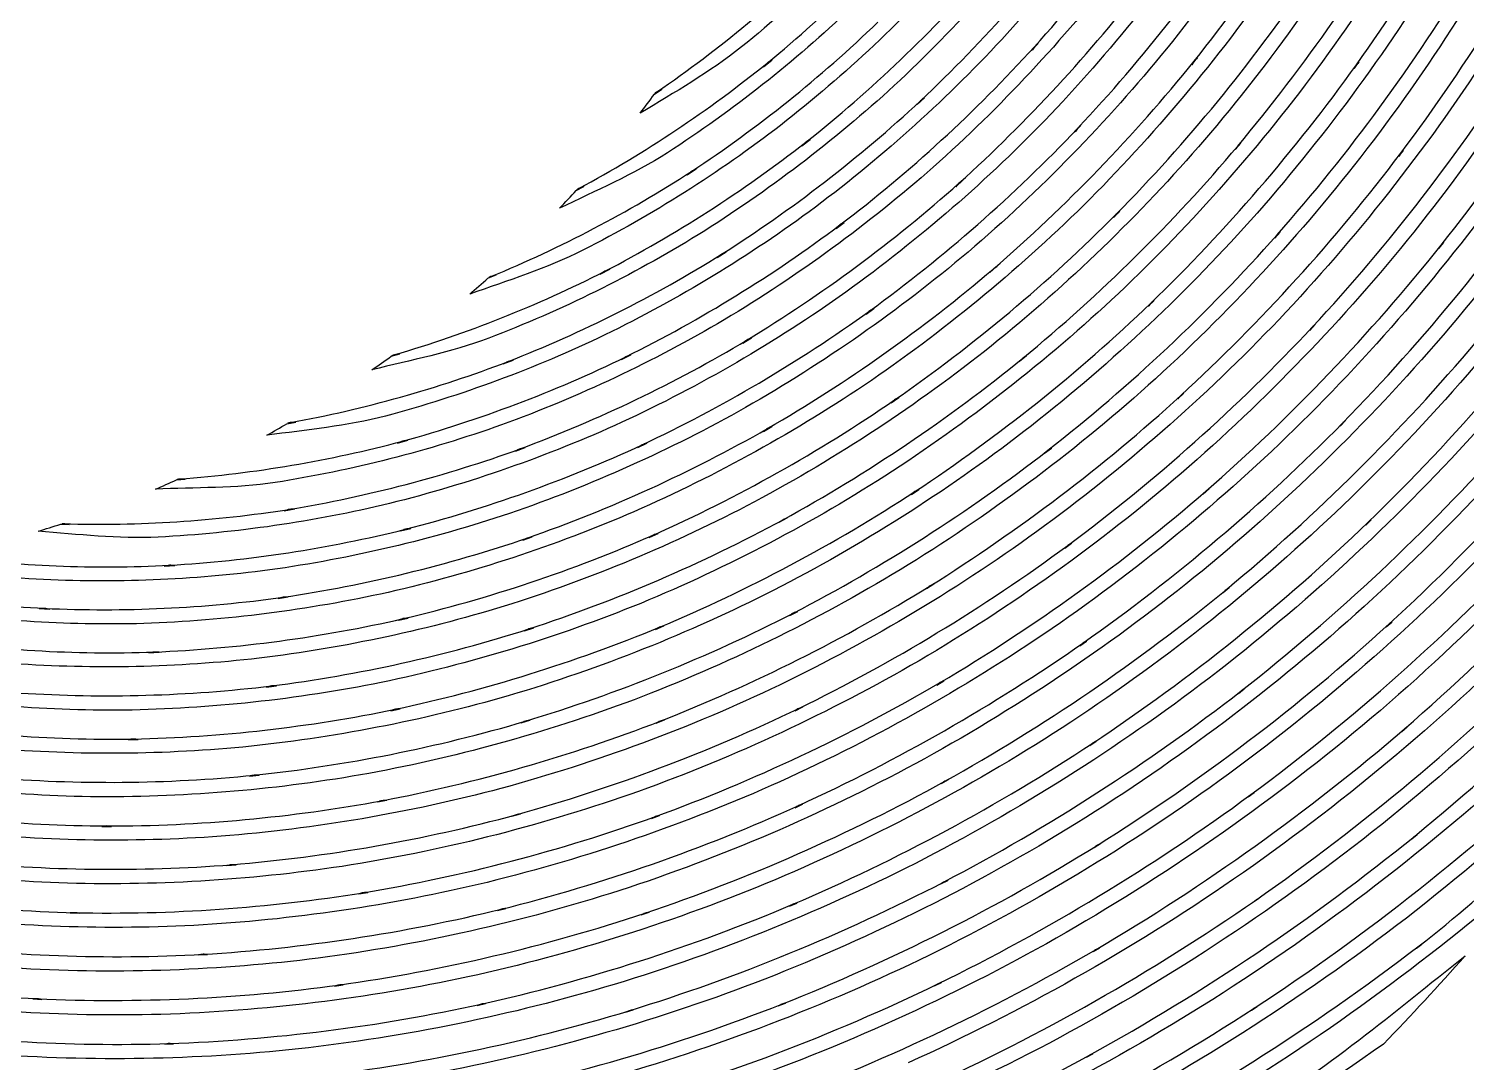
# Model space of a CAD drawing. Extents: x 289 to 439, y 190 to 340.
# Drawn here: x 373.85 to 417.01, y 214.78 to 245.8 of the extents above; entities that cross this region are included whole.
import ezdxf

# ---------------------------------------------------------------- set-up
doc = ezdxf.new("R2010")
doc.units = 0
doc.layers.add('seconds_wheel', color=7, linetype='CONTINUOUS')

msp = doc.modelspace()

# ---------------------------------------------------------------- linework, layer by layer
at = {"layer": 'seconds_wheel', "color": 7}
for p, q in [((403.959831, 245.137996), (404.153323, 245.351653)), ((404.045913, 245.253549), (404.045913, 245.253549)), ((395.905177, 244.649799), (396.155285, 244.853763)), ((396.02112, 244.764578), (396.02112, 244.764578)), ((408.767339, 244.712618), (408.935242, 244.922012)), ((408.841401, 244.825068), (408.841401, 244.825068)), ((413.646584, 244.600555), (413.791996, 244.804519)), ((413.710567, 244.709904), (413.710567, 244.709904)), ((392.633604, 243.829678), (392.857734, 243.981292)), ((400.522295, 243.51869), (400.740992, 243.723431)), ((400.623113, 243.632693), (400.623113, 243.632693)), ((405.251087, 242.689647), (405.441868, 242.891285)), ((405.336782, 242.798997), (405.336782, 242.798997)), ((397.06382, 242.278228), (397.307723, 242.47056)), ((397.178986, 242.387968), (397.178986, 242.387968)), ((410.075657, 242.167328), (410.242783, 242.365476)), ((410.149332, 242.273188), (410.149332, 242.273188)), ((414.981271, 241.957161), (415.126682, 242.150656)), ((415.046027, 242.061858), (415.046027, 242.061858)), ((393.618915, 241.410024), (393.889188, 241.587233)), ((393.747654, 241.513171), (393.747654, 241.513171)), ((390.289179, 240.941992), (390.518735, 241.064525)), ((401.680549, 241.054055), (401.895369, 241.246387)), ((401.778266, 241.159916), (401.778266, 241.159916)), ((398.092948, 239.803127), (398.331811, 239.983826)), ((406.417097, 240.128074), (406.605938, 240.318853)), ((406.502792, 240.232382), (406.502792, 240.232382)), ((398.205012, 239.905884), (398.205012, 239.905884)), ((411.258341, 239.507262), (411.424305, 239.694553)), ((411.332404, 239.608082), (411.332404, 239.608082)), ((416.188384, 239.196663), (416.334182, 239.380076)), ((416.25314, 239.295541), (416.25314, 239.295541)), ((394.523184, 238.930656), (394.786477, 239.09623)), ((394.647269, 239.026044), (394.647269, 239.026044)), ((387.637642, 238.306354), (387.886977, 238.407561)), ((391.006932, 238.427724), (391.293878, 238.575075)), ((391.143814, 238.515358), (391.143814, 238.515358)), ((402.708513, 238.483563), (402.920231, 238.665036)), ((402.805841, 238.583994), (402.805841, 238.583994)), ((398.987521, 237.230695), (399.220567, 237.399759)), ((407.452428, 237.459862), (407.638943, 237.639787)), ((407.538512, 237.559519), (407.538512, 237.559519)), ((399.098034, 237.327636), (399.098034, 237.327636)), ((412.308795, 236.738622), (412.473985, 236.915828)), ((412.383247, 236.834786), (412.383247, 236.834786)), ((395.288244, 236.361714), (395.544556, 236.516432)), ((395.410777, 236.452063), (395.410777, 236.452063)), ((384.727854, 235.964255), (384.992311, 236.040257)), ((388.096757, 235.734309), (388.397663, 235.851026)), ((388.242556, 235.807598), (388.242556, 235.807598)), ((391.646357, 235.866925), (391.925934, 236.004193)), ((391.779359, 235.948743), (391.779359, 235.948743)), ((403.60076, 235.814577), (403.80899, 235.984804)), ((403.696537, 235.909192), (403.696537, 235.909192)), ((408.350491, 234.690835), (408.535069, 234.859899)), ((399.740949, 234.567136), (399.969729, 234.724957)), ((399.847972, 234.656711), (399.847972, 234.656711)), ((408.435412, 234.784286), (408.435412, 234.784286)), ((381.601306, 233.941674), (381.866539, 233.988981)), ((413.22082, 233.866835), (413.38523, 234.033961)), ((413.294882, 233.95757), (413.294882, 233.95757)), ((395.90828, 233.709401), (396.158775, 233.853649)), ((396.028486, 233.794323), (396.028486, 233.794323)), ((384.922125, 233.360025), (385.233113, 233.444557)), ((385.074906, 233.417802), (385.074906, 233.417802)), ((388.465909, 233.120774), (388.757508, 233.227797)), ((388.606667, 233.188246), (388.606667, 233.188246)), ((392.139204, 233.232063), (392.410254, 233.358862)), ((392.269106, 233.308452), (392.269106, 233.308452)), ((404.351472, 233.052914), (404.555825, 233.212288)), ((404.447252, 233.142876), (404.447252, 233.142876)), ((378.284366, 232.256835), (378.542617, 232.275447)), ((400.348963, 231.819435), (400.573479, 231.966786)), ((400.454436, 231.90358), (400.454436, 231.90358)), ((409.105858, 231.827578), (409.288883, 231.986562)), ((409.189616, 231.915213), (409.189616, 231.915213)), ((381.515998, 231.330075), (381.833965, 231.381648)), ((381.673818, 231.371566), (381.673818, 231.371566)), ((374.809218, 230.927189), (375.058937, 230.918656)), ((396.379415, 230.981862), (396.624094, 231.115254)), ((396.495355, 231.059804), (396.495355, 231.059804)), ((413.989757, 230.898881), (414.153007, 231.056314)), ((414.064596, 230.985352), (414.064596, 230.985352)), ((385.01519, 230.722061), (385.316871, 230.798063)), ((385.162151, 230.774408), (385.162151, 230.774408)), ((388.679955, 230.448687), (388.963022, 230.546402)), ((388.816837, 230.511117), (388.816837, 230.511117)), ((392.4785, 230.529729), (392.742568, 230.646446)), ((392.604523, 230.600302), (392.604523, 230.600302)), ((404.955222, 230.205169), (405.15686, 230.35446)), ((405.049836, 230.289704), (405.049836, 230.289704)), ((377.915991, 229.668115), (378.238609, 229.685954)), ((378.076525, 229.692544), (378.076525, 229.692544)), ((400.807301, 228.994182), (401.027165, 229.131061)), ((400.910835, 229.072897), (400.910835, 229.072897)), ((409.713098, 228.876299), (409.893797, 229.025201)), ((409.796467, 228.958894), (409.796467, 228.958894)), ((374.162814, 228.390818), (374.484658, 228.374919)), ((374.324898, 228.398574), (374.324898, 228.398574)), ((381.333362, 228.697153), (381.64047, 228.741357)), ((381.485753, 228.733991), (381.485753, 228.733991)), ((384.94927, 228.042216), (385.240869, 228.110076)), ((385.093129, 228.0903), (385.093129, 228.0903)), ((396.697382, 228.185691), (396.935858, 228.308613)), ((396.810609, 228.258203), (396.810609, 228.258203)), ((414.608243, 227.840968), (414.770716, 227.989093)), ((414.682692, 227.922397), (414.682692, 227.922397)), ((388.735406, 227.725802), (389.009943, 227.814213)), ((388.868021, 227.782802), (388.868021, 227.782802)), ((392.662299, 227.767679), (392.919387, 227.874703)), ((392.785609, 227.833212), (392.785609, 227.833212)), ((377.459589, 227.068541), (377.769803, 227.080174)), ((377.61392, 227.089091), (377.61392, 227.089091)), ((405.407357, 227.278709), (405.605505, 227.417527)), ((405.500419, 227.357424), (405.500419, 227.357424)), ((401.109757, 226.099127), (401.325743, 226.225926)), ((401.210577, 226.171639), (401.210577, 226.171639)), ((380.987086, 226.039024), (381.284115, 226.075861)), ((381.134437, 226.071595), (381.134437, 226.071595)), ((410.167171, 225.844365), (410.346317, 225.98396)), ((410.250152, 225.92192), (410.250152, 225.92192)), ((384.719711, 225.328639), (385.002394, 225.387966)), ((384.858143, 225.37168), (384.858143, 225.37168)), ((396.85714, 225.32825), (397.090962, 225.441479)), ((396.967266, 225.394946), (396.967266, 225.394946)), ((388.629545, 224.959875), (388.896329, 225.039367)), ((388.759058, 225.011835), (388.759058, 225.011835)), ((392.686341, 224.953669), (392.936449, 225.051)), ((392.80655, 225.013775), (392.80655, 225.013775)), ((376.837226, 224.460822), (377.136582, 224.466249)), ((376.98613, 224.477884), (376.98613, 224.477884)), ((415.072395, 224.700461), (415.234095, 224.839669)), ((415.14646, 224.77685), (415.14646, 224.77685)), ((405.702833, 224.280123), (405.897878, 224.409248)), ((405.794734, 224.353798), (405.794734, 224.353798)), ((380.47485, 223.363835), (380.762573, 223.393693)), ((380.619098, 223.392522), (380.619098, 223.392529)), ((401.253231, 223.140868), (401.464952, 223.258361)), ((401.354049, 223.209504), (401.354049, 223.209504)), ((410.462646, 222.738756), (410.640242, 222.869047)), ((410.543691, 222.810881), (410.543691, 222.810881)), ((384.324968, 222.588692), (384.598729, 222.639878)), ((384.459134, 222.627082), (384.459134, 222.627082)), ((396.855977, 222.416912), (397.083983, 222.520832)), ((396.965716, 222.479731), (396.965716, 222.479731)), ((376.048514, 221.853879), (376.33701, 221.853497)), ((376.194315, 221.867456), (376.194315, 221.867449)), ((388.358498, 222.158661), (388.617913, 222.229623)), ((388.485297, 222.206357), (388.485297, 222.206357)), ((392.546746, 222.095068), (392.790262, 222.183089)), ((392.663852, 222.150131), (392.663852, 222.150131)), ((415.37679, 221.483562), (415.537327, 221.61424)), ((415.451242, 221.556463), (415.451242, 221.556463)), ((405.836999, 221.217168), (406.02972, 221.337374)), ((405.928126, 221.28619), (405.928126, 221.28619)), ((379.796261, 220.6805), (380.073901, 220.702992)), ((379.934693, 220.704926), (379.934693, 220.704931)), ((401.233456, 220.127936), (401.441684, 220.23651)), ((401.333499, 220.192306), (401.333499, 220.192306)), ((383.763096, 219.830908), (384.027553, 219.874338)), ((383.894548, 219.865032), (383.894548, 219.865032)), ((410.596038, 219.566453), (410.771308, 219.68821)), ((375.093061, 219.256242), (375.371088, 219.249649)), ((375.233433, 219.265935), (375.233433, 219.265935)), ((387.921098, 219.330304), (388.172759, 219.392734)), ((388.044797, 219.373345), (388.044797, 219.373345)), ((392.241188, 219.200016), (392.4785, 219.279507)), ((396.689626, 219.460593), (396.91259, 219.554821)), ((396.79471, 219.517207), (396.79471, 219.517207)), ((410.678633, 219.635476), (410.678633, 219.635476)), ((392.35713, 219.251199), (392.35713, 219.251199)), ((378.949382, 217.996781), (379.217329, 218.012291)), ((379.08355, 218.016944), (379.08355, 218.016944)), ((405.806754, 218.097599), (405.996759, 218.208888)), ((405.896715, 218.161969), (405.896715, 218.161969)), ((415.516388, 218.198806), (415.676145, 218.32134)), ((415.590837, 218.267441), (415.590837, 218.267441)), ((383.031772, 217.064206), (383.289247, 217.099881)), ((401.04694, 217.067696), (401.251681, 217.167351)), ((401.145045, 217.127024), (401.145045, 217.127024)), ((373.969706, 216.675666), (374.238039, 216.662869)), ((374.104261, 216.68187), (374.104261, 216.68187)), ((383.158572, 217.094064), (383.158572, 217.094064)), ((387.314248, 216.482946), (387.559313, 216.537233)), ((387.434841, 216.521335), (387.434841, 216.521335)), ((391.765787, 216.277043), (391.997672, 216.348004)), ((391.878627, 216.323187), (391.878627, 216.323187)), ((396.354986, 216.465885), (396.573297, 216.551969)), ((396.460844, 216.519009), (396.460844, 216.519009)), ((410.562303, 216.335596), (410.73602, 216.449211)), ((410.644896, 216.40074), (410.644896, 216.40074)), ((377.93305, 215.321203), (378.192465, 215.330122)), ((378.064116, 215.337877), (378.064116, 215.337877)), ((405.607442, 214.928785), (405.794734, 215.031543)), ((405.69624, 214.988501), (405.69624, 214.988501))]:
    msp.add_line(p, q, dxfattribs=at)
for points in [[(417.772789, 253.390795), (416.39062, 250.469998), (414.748533, 247.679846), (412.867565, 245.052301)], [(413.710567, 244.709904), (415.611588, 247.38657), (417.268775, 250.227885), (418.662322, 253.200403)], [(412.947057, 252.612552), (411.527983, 249.996763), (409.87589, 247.51512), (408.01081, 245.196159)], [(408.139547, 252.158092), (406.703042, 249.845823), (405.059504, 247.669107), (403.229282, 245.654111)], [(408.841401, 244.825068), (410.728585, 247.193139), (412.398599, 249.726029), (413.83116, 252.393852)], [(404.045913, 245.253541), (405.899136, 247.316214), (407.561488, 249.542154), (409.012794, 251.904873)], [(419.535569, 250.966101), (418.019866, 247.967531), (416.23839, 245.110933), (414.21311, 242.430233)], [(415.046027, 242.061858), (417.092411, 244.790931), (418.890499, 247.697117), (420.418899, 250.746628)], [(400.274513, 250.14753), (398.75375, 248.363127), (397.071533, 246.723755), (395.249856, 245.248122)], [(409.821672, 249.917974), (408.264587, 247.532722), (406.494743, 245.29393), (404.53411, 243.227478)], [(414.666019, 250.281696), (413.119562, 247.590287), (411.334328, 245.043896), (409.331538, 242.672198)], [(410.149332, 242.273188), (412.175653, 244.692623), (413.98044, 247.288947), (415.54159, 250.031588)], [(396.02112, 244.764578), (397.870557, 246.285266), (399.576599, 247.971764), (401.117126, 249.804358)], [(405.017651, 249.872993), (403.469213, 247.79091), (401.734601, 245.854833), (399.834787, 244.087539)], [(400.623113, 243.632693), (402.54968, 245.446698), (404.307832, 247.431207), (405.874613, 249.563556)], [(405.336782, 242.798992), (407.323127, 244.913187), (409.114367, 247.201844), (410.688326, 249.63839)], [(392.71077, 243.901414), (394.585328, 245.182719), (396.337438, 246.633458), (397.944434, 248.237399)], [(421.194429, 248.408792), (419.538041, 245.337434), (417.61015, 242.420903), (415.43418, 239.693001)], [(401.807735, 247.962862), (400.17097, 246.112394), (398.368218, 244.41659), (396.422069, 242.895164)], [(416.279896, 247.816675), (414.600115, 245.056776), (412.675727, 242.453704), (410.530892, 240.037723)], [(416.25314, 239.295541), (418.451865, 242.070637), (420.398306, 245.036414), (422.069226, 248.157907)], [(397.178986, 242.387968), (399.153467, 243.953033), (400.981077, 245.694266), (402.638328, 247.591771)], [(406.570651, 247.598364), (404.900617, 245.448907), (403.038508, 243.45624), (401.007776, 241.643459)], [(411.3991, 247.546791), (409.714373, 245.094133), (407.811596, 242.798618), (405.714466, 240.687617)], [(411.332404, 239.608082), (413.503586, 242.07194), (415.449127, 244.724956), (417.146163, 247.536708)], [(401.778266, 241.159916), (403.837021, 243.017621), (405.723538, 245.057722), (407.413653, 247.255968)], [(406.502792, 240.232369), (408.626741, 242.390055), (410.552328, 244.733992), (412.255285, 247.236953)], [(398.538488, 246.420722), (396.839126, 244.80513), (394.99469, 243.349921), (393.02835, 242.072714)], [(393.747654, 241.513171), (395.745794, 242.832172), (397.618367, 244.331004), (399.341937, 245.992631)], [(403.229282, 245.654111), (401.471705, 243.744929), (399.543234, 242.000729), (397.469033, 240.441388)], [(422.738507, 245.717704), (420.935302, 242.581582), (418.855858, 239.613107), (416.524964, 236.846419)], [(395.249856, 245.248122), (394.29937, 244.491927), (393.242153, 243.891978), (392.207453, 243.257723)], [(398.205012, 239.905877), (400.310297, 241.507749), (402.265287, 243.297256), (404.045913, 245.253541)], [(408.01081, 245.196159), (406.21244, 242.985836), (404.217454, 240.943616), (402.050863, 239.09313)], [(404.045913, 245.253549), (404.013746, 245.217745), (403.992113, 245.173701), (403.959831, 245.137996)], [(404.153323, 245.351653), (404.120734, 245.315607), (404.078622, 245.289486), (404.045913, 245.253549)], [(417.780158, 245.221754), (415.959739, 242.398812), (413.890001, 239.744808), (411.596084, 237.290798)], [(390.363241, 241.000155), (392.361328, 242.078174), (394.255326, 243.337843), (396.02112, 244.764578)], [(396.02112, 244.764578), (395.979021, 244.729963), (395.947424, 244.684241), (395.905177, 244.649799)], [(396.155285, 244.853763), (396.113571, 244.819753), (396.06298, 244.798402), (396.02112, 244.764578)], [(402.805841, 238.583994), (405.001569, 240.478532), (407.021659, 242.567012), (408.841401, 244.825068)], [(412.867565, 245.052301), (411.048558, 242.537294), (409.007092, 240.191731), (406.767636, 238.042673)], [(408.841401, 244.825068), (408.813373, 244.789898), (408.795466, 244.747717), (408.767339, 244.712618)], [(408.935242, 244.922012), (408.907058, 244.886839), (408.869681, 244.86016), (408.841401, 244.825068)], [(412.383247, 236.834786), (414.704298, 239.335243), (416.796826, 242.038203), (418.635954, 244.911929)], [(413.791996, 244.804519), (413.767773, 244.770578), (413.734868, 244.743782), (413.710567, 244.709904)], [(407.538512, 237.559519), (409.805849, 239.753537), (411.871724, 242.146293), (413.710567, 244.709904)], [(413.710567, 244.709904), (413.686062, 244.675401), (413.671168, 244.635), (413.646584, 244.600555)], [(392.71077, 243.901414), (392.687985, 243.885838), (392.667599, 243.867238), (392.647177, 243.848677)], [(392.647177, 243.848677), (392.654281, 243.858406), (392.661021, 243.868412), (392.668116, 243.878148)], [(392.668116, 243.878148), (392.682212, 243.88611), (392.697284, 243.892382), (392.71077, 243.901414)], [(392.857734, 243.981292), (392.811445, 243.949973), (392.757206, 243.932506), (392.71077, 243.901414)], [(399.834787, 244.087539), (398.013701, 242.418605), (396.043566, 240.920684), (393.949292, 239.611182)], [(392.207453, 243.257723), (392.351599, 243.446783), (392.493182, 243.637674), (392.633604, 243.829678)], [(394.647269, 239.026044), (396.77554, 240.376393), (398.775617, 241.917907), (400.623113, 243.632693)], [(400.623113, 243.632693), (400.586102, 243.597843), (400.559431, 243.553412), (400.522295, 243.51869)], [(400.740992, 243.723431), (400.704694, 243.689487), (400.659538, 243.666499), (400.623113, 243.632693)], [(404.53411, 243.227478), (402.648632, 241.264651), (400.588685, 239.477989), (398.379894, 237.887569)], [(396.422069, 242.895164), (394.563666, 241.466263), (392.577717, 240.212649), (390.489266, 239.14819)], [(399.098034, 237.327631), (401.338728, 238.959557), (403.426916, 240.790146), (405.336782, 242.798992)], [(409.331538, 242.672198), (407.399348, 240.408863), (405.266747, 238.324885), (402.960172, 236.444307)], [(405.336782, 242.798997), (405.305007, 242.765176), (405.282964, 242.723382), (405.251087, 242.689647)], [(405.441868, 242.891285), (405.409781, 242.857329), (405.368972, 242.832857), (405.336782, 242.798997)], [(391.143814, 238.515358), (393.269997, 239.618635), (395.29011, 240.914547), (397.178986, 242.387968)], [(397.178986, 242.387968), (397.13734, 242.354956), (397.105596, 242.311083), (397.06382, 242.278228)], [(397.307723, 242.47056), (397.267553, 242.438971), (397.219276, 242.419397), (397.178986, 242.387968)], [(403.696537, 235.909192), (406.034296, 237.832801), (408.193803, 239.962325), (410.149332, 242.273188)], [(414.21311, 242.430233), (412.253401, 239.860214), (410.066997, 237.471615), (407.680434, 235.292646)], [(410.149332, 242.273188), (410.121673, 242.240161), (410.103399, 242.200289), (410.075657, 242.167328)], [(410.242783, 242.365476), (410.214531, 242.331912), (410.177673, 242.306676), (410.149332, 242.273188)], [(419.162152, 242.504298), (417.193867, 239.623416), (414.972395, 236.924714), (412.523618, 234.439564)], [(413.294882, 233.95757), (415.771857, 236.487775), (418.017601, 239.233453), (420.005541, 242.163452)], [(415.126682, 242.150656), (415.102574, 242.118647), (415.070206, 242.093811), (415.046027, 242.061858)], [(393.02835, 242.072714), (392.000589, 241.41808), (390.877547, 240.940444), (389.783533, 240.406101)], [(408.435412, 234.784286), (410.851846, 237.007783), (413.064465, 239.443012), (415.046027, 242.061858)], [(415.046027, 242.061858), (415.021359, 242.02896), (415.006012, 241.990007), (414.981271, 241.957161)], [(387.727216, 238.360254), (389.82693, 239.223536), (391.842288, 240.278645), (393.747654, 241.513171)], [(393.747654, 241.513171), (393.70166, 241.482808), (393.665041, 241.440193), (393.618915, 241.410024)], [(393.889188, 241.587233), (393.844526, 241.558019), (393.792441, 241.542186), (393.747654, 241.513171)], [(401.007776, 241.643459), (399.059433, 239.927594), (396.958617, 238.39378), (394.731414, 237.059689)], [(389.783533, 240.406101), (389.952029, 240.584822), (390.124369, 240.759817), (390.289179, 240.941992)], [(390.363241, 241.000155), (390.343354, 240.989426), (390.325286, 240.975831), (390.307017, 240.962544)], [(390.307017, 240.962544), (390.313529, 240.969753), (390.31951, 240.977432), (390.326017, 240.984646)], [(390.326017, 240.984646), (390.338268, 240.990167), (390.351326, 240.993871), (390.363241, 241.000155)], [(390.518735, 241.064525), (390.469134, 241.038052), (390.412967, 241.026384), (390.363241, 241.000155)], [(395.410777, 236.452063), (397.671572, 237.825305), (399.802854, 239.400605), (401.778266, 241.159916)], [(401.778266, 241.159916), (401.742538, 241.127677), (401.716378, 241.086184), (401.680549, 241.054055)], [(401.895369, 241.246387), (401.859163, 241.213922), (401.814579, 241.192258), (401.778266, 241.159916)], [(397.469033, 240.441388), (395.484055, 238.971796), (393.36829, 237.688349), (391.148854, 236.604843)], [(405.714466, 240.687617), (403.69554, 238.678193), (401.498735, 236.85613), (399.151158, 235.242622)], [(398.331811, 239.983826), (398.292137, 239.953851), (398.244789, 239.935714), (398.205012, 239.905884)], [(399.847972, 234.656698), (402.229615, 236.311322), (404.457001, 238.176859), (406.502792, 240.232369)], [(410.530892, 240.037723), (408.458642, 237.726457), (406.182561, 235.607151), (403.730272, 233.703585)], [(406.502792, 240.232382), (406.471159, 240.200245), (406.448818, 240.160126), (406.417097, 240.128074)], [(406.605938, 240.318853), (406.574309, 240.286895), (406.534508, 240.264248), (406.502792, 240.232382)], [(393.949292, 239.611182), (391.952498, 238.384978), (389.847001, 237.346121), (387.659357, 236.505962)], [(391.779359, 235.948735), (394.037512, 237.069405), (396.188152, 238.393465), (398.205012, 239.905877)], [(398.205012, 239.905884), (398.16459, 239.875128), (398.133479, 239.833744), (398.092948, 239.803127)], [(404.447252, 233.142876), (406.931265, 235.087671), (409.235544, 237.251077), (411.332404, 239.608082)], [(415.43418, 239.693001), (413.328388, 237.07554), (410.992505, 234.652442), (408.454414, 232.451493)], [(411.332404, 239.608082), (411.304778, 239.57673), (411.286041, 239.53855), (411.258341, 239.507262)], [(411.424305, 239.694553), (411.396363, 239.662992), (411.360419, 239.639567), (411.332404, 239.608082)], [(420.41696, 239.667409), (418.295592, 236.73641), (415.917222, 234.001229), (413.309228, 231.493325)], [(390.489266, 239.14819), (389.39848, 238.604442), (388.235996, 238.235675), (387.087792, 237.830179)], [(409.189616, 231.915213), (411.759456, 234.159742), (414.12351, 236.629541), (416.25314, 239.295541)], [(414.064596, 230.985352), (416.701506, 233.537105), (419.105892, 236.318406), (421.248716, 239.297481)], [(416.25314, 239.295541), (416.228623, 239.264599), (416.212963, 239.227552), (416.188384, 239.196663)], [(416.334182, 239.380076), (416.309833, 239.349462), (416.277551, 239.326102), (416.25314, 239.295541)], [(388.242556, 235.807598), (390.471672, 236.682449), (392.61556, 237.758779), (394.647269, 239.026044)], [(394.647269, 239.026044), (394.603121, 238.998034), (394.567441, 238.958501), (394.523184, 238.930656)], [(394.786477, 239.09623), (394.742393, 239.06849), (394.691458, 239.053609), (394.647269, 239.026044)], [(402.050863, 239.09313), (399.970895, 237.338459), (397.735766, 235.776956), (395.373165, 234.426378)], [(384.827511, 236.009623), (387.005803, 236.648566), (389.12, 237.486933), (391.143814, 238.515358)], [(387.087792, 237.830179), (387.271563, 237.988387), (387.457165, 238.144489), (387.637642, 238.306354)], [(387.727216, 238.360254), (387.703157, 238.35036), (387.68066, 238.337312), (387.658194, 238.32419)], [(387.658194, 238.32419), (387.667195, 238.332274), (387.676735, 238.339753), (387.685726, 238.347845)], [(387.685726, 238.347845), (387.699402, 238.35245), (387.713784, 238.354878), (387.727216, 238.360254)], [(387.886977, 238.407561), (387.835388, 238.386627), (387.778899, 238.380936), (387.727216, 238.360254)], [(391.143814, 238.515358), (391.095621, 238.490352), (391.055232, 238.452532), (391.006932, 238.427724)], [(391.293878, 238.575075), (391.245879, 238.550417), (391.191915, 238.539802), (391.143814, 238.515358)], [(396.028486, 233.794323), (398.42753, 235.183123), (400.696215, 236.785733), (402.805841, 238.583994)], [(402.805841, 238.583994), (402.770472, 238.553477), (402.743974, 238.513979), (402.708513, 238.483563)], [(402.920231, 238.665036), (402.884686, 238.634549), (402.841477, 238.614371), (402.805841, 238.583994)], [(398.379894, 237.887569), (396.263246, 236.385036), (394.013811, 235.079314), (391.659929, 233.985101)], [(406.767636, 238.042673), (404.609091, 235.99279), (402.270077, 234.142672), (399.77895, 232.513147)], [(399.220567, 237.399759), (399.182085, 237.371917), (399.136606, 237.355349), (399.098034, 237.327636)], [(400.454436, 231.90358), (402.980752, 233.572484), (405.351856, 235.465179), (407.538512, 237.559519)], [(407.538512, 237.559519), (407.506903, 237.52893), (407.484116, 237.490374), (407.452428, 237.459862)], [(407.638943, 237.639787), (407.608006, 237.610003), (407.569526, 237.589222), (407.538512, 237.559519)], [(394.731414, 237.059689), (392.604156, 235.806373), (390.366594, 234.751193), (388.046734, 233.905999)], [(392.269106, 233.308447), (394.662789, 234.438459), (396.948443, 235.783136), (399.098034, 237.327631)], [(399.098034, 237.327636), (399.058338, 237.298725), (399.027312, 237.259479), (398.987521, 237.230695)], [(411.596084, 237.290798), (409.378079, 234.939167), (406.953517, 232.791695), (404.351472, 230.873676)], [(391.148854, 236.604843), (389.033773, 235.593391), (386.830131, 234.779641), (384.565381, 234.172393)], [(405.049836, 230.289704), (407.684995, 232.248074), (410.139166, 234.438146), (412.383247, 236.834786)], [(416.524964, 236.846419), (414.266582, 234.187203), (411.775075, 231.735843), (409.079877, 229.51999)], [(412.383247, 236.834786), (412.355611, 236.805015), (412.336495, 236.768335), (412.308795, 236.738622)], [(412.473985, 236.915828), (412.446272, 236.886102), (412.411023, 236.864451), (412.383247, 236.834786)], [(421.538375, 236.715743), (419.258533, 233.743042), (416.717914, 230.979946), (413.94749, 228.457901)], [(387.659357, 236.505962), (386.521653, 236.080569), (385.325785, 235.855358), (384.150472, 235.55361)], [(388.606667, 233.188246), (390.969611, 234.066675), (393.24706, 235.158549), (395.410777, 236.452063)], [(395.410777, 236.452063), (395.367313, 236.425661), (395.331804, 236.387963), (395.288244, 236.361714)], [(395.544556, 236.516432), (395.50208, 236.49083), (395.453344, 236.477509), (395.410777, 236.452063)], [(402.960172, 236.444307), (400.74184, 234.656899), (398.36665, 233.074177), (395.863299, 231.714738)], [(409.796467, 228.958894), (412.523942, 231.216247), (415.044301, 233.712466), (417.327636, 236.418328)], [(414.682684, 227.922397), (417.484504, 230.487231), (420.052449, 233.296069), (422.355775, 236.316734)], [(381.6998, 233.975795), (383.932808, 234.383655), (386.122562, 234.996429), (388.242556, 235.807598)], [(384.150472, 235.55361), (384.344548, 235.688351), (384.536612, 235.82578), (384.727854, 235.964255)], [(384.827511, 236.009623), (384.79972, 236.001472), (384.773262, 235.989717), (384.746856, 235.977825)], [(384.746856, 235.977825), (384.757509, 235.98555), (384.768396, 235.992968), (384.779041, 236.000703)], [(384.779041, 236.000703), (384.795189, 236.003712), (384.811668, 236.005137), (384.827511, 236.009623)], [(384.992311, 236.040257), (384.938493, 236.02474), (384.881396, 236.024877), (384.827511, 236.009623)], [(385.074906, 233.417794), (387.382453, 234.0546), (389.626713, 234.901201), (391.779359, 235.948735)], [(388.242556, 235.807598), (388.191809, 235.78768), (388.147592, 235.754016), (388.096757, 235.734309)], [(388.397663, 235.851026), (388.347484, 235.831573), (388.292815, 235.826826), (388.242556, 235.807598)], [(391.779359, 235.948743), (391.732632, 235.925554), (391.693175, 235.889941), (391.646357, 235.866925)], [(391.925934, 236.004193), (391.878947, 235.981096), (391.826435, 235.971652), (391.779359, 235.948743)], [(396.495355, 231.059804), (399.037066, 232.456167), (401.447075, 234.079034), (403.696537, 235.909192)], [(403.696537, 235.909192), (403.66181, 235.880617), (403.635566, 235.843061), (403.60076, 235.814577)], [(403.80899, 235.984804), (403.773957, 235.95614), (403.731649, 235.937757), (403.696537, 235.909192)], [(399.151158, 235.242622), (396.898399, 233.714647), (394.511772, 232.394658), (392.020161, 231.29828)], [(407.680434, 235.292646), (405.377922, 233.21101), (402.892799, 231.341178), (400.255125, 229.704566)], [(408.535069, 234.859899), (408.504251, 234.831677), (408.466293, 234.812434), (408.435412, 234.784286)], [(395.373165, 234.426378), (393.110881, 233.153322), (390.737005, 232.089663), (388.281333, 231.247483)], [(392.604523, 230.600289), (395.136841, 231.731021), (397.561025, 233.088093), (399.847972, 234.656698)], [(399.847972, 234.656711), (399.809686, 234.630113), (399.779314, 234.593627), (399.740949, 234.567136)], [(399.969729, 234.724957), (399.931356, 234.698466), (399.886421, 234.683084), (399.847972, 234.656711)], [(400.910835, 229.072897), (403.585062, 230.747699), (406.103408, 232.658685), (408.435412, 234.784286)], [(412.523618, 234.439564), (410.155133, 232.055849), (407.577812, 229.889618), (404.822606, 227.965441)], [(408.435412, 234.784286), (408.404378, 234.755729), (408.381593, 234.719321), (408.350491, 234.690835)], [(384.565381, 234.172393), (383.397279, 233.870391), (382.195635, 233.752234), (381.000272, 233.596175)], [(381.000272, 233.596175), (381.202974, 233.707637), (381.401032, 233.826403), (381.601306, 233.941674)], [(381.6998, 233.975795), (381.673732, 233.971035), (381.648567, 233.962773), (381.623411, 233.95447)], [(381.623411, 233.95447), (381.633743, 233.960426), (381.644105, 233.966339), (381.654429, 233.972305)], [(381.654429, 233.972305), (381.669491, 233.974062), (381.68482, 233.973196), (381.6998, 233.975795)], [(381.866539, 233.988981), (381.811517, 233.979193), (381.75486, 233.985313), (381.6998, 233.975795)], [(391.659929, 233.985101), (389.412836, 232.960782), (387.076867, 232.144861), (384.680936, 231.546838)], [(405.500419, 227.357424), (408.290441, 229.320534), (410.898743, 231.529162), (413.294882, 233.95757)], [(413.294882, 233.95757), (413.267513, 233.929613), (413.248244, 233.894738), (413.22082, 233.866835)], [(413.38523, 234.033961), (413.357531, 234.005771), (413.32264, 233.985702), (413.294882, 233.95757)], [(388.046734, 233.905999), (385.837617, 233.121384), (383.561588, 232.542384), (381.246114, 232.175404)], [(388.816837, 230.511117), (391.315502, 231.384428), (393.729136, 232.483161), (396.028486, 233.794323)], [(396.028486, 233.794323), (395.985942, 233.769693), (395.950909, 233.733896), (395.90828, 233.709401)], [(396.158775, 233.853649), (396.117307, 233.829824), (396.070031, 233.81801), (396.028486, 233.794323)], [(403.730272, 233.703585), (401.369482, 231.890621), (398.849576, 230.294464), (396.201819, 228.934465)], [(417.4746, 233.891263), (415.058841, 231.199142), (412.407663, 228.728251), (409.552951, 226.507056)], [(422.520973, 233.658604), (420.076401, 230.650425), (417.368824, 227.866153), (414.430257, 225.337946)], [(378.376654, 232.279703), (380.639704, 232.452063), (382.8818, 232.8327), (385.074906, 233.417794)], [(381.673818, 231.371566), (384.03579, 231.763776), (386.356013, 232.371426), (388.606667, 233.188246)], [(385.074906, 233.417802), (385.022309, 233.403288), (384.974786, 233.374321), (384.922125, 233.360025)], [(385.233113, 233.444557), (385.181374, 233.430514), (385.126698, 233.431619), (385.074906, 233.417802)], [(385.162151, 230.774403), (387.603424, 231.401027), (389.982317, 232.248791), (392.269106, 233.308447)], [(388.606667, 233.188246), (388.557792, 233.170076), (388.514858, 233.13876), (388.465909, 233.120774)], [(388.757508, 233.227797), (388.708605, 233.209829), (388.655639, 233.206018), (388.606667, 233.188246)], [(392.269106, 233.308452), (392.223583, 233.286961), (392.184806, 233.253397), (392.139204, 233.232063)], [(392.410254, 233.358862), (392.364902, 233.337646), (392.314532, 233.3295), (392.269106, 233.308452)], [(396.810609, 228.258203), (399.497749, 229.65398), (402.053625, 231.288233), (404.447252, 233.142876)], [(404.447252, 233.142876), (404.412692, 233.11582), (404.386102, 233.079889), (404.351472, 233.052914)], [(404.555825, 233.212288), (404.521864, 233.185833), (404.481277, 233.169241), (404.447252, 233.142876)], [(410.250152, 225.92192), (413.139299, 228.183731), (415.821063, 230.698676), (418.263313, 233.437191)], [(415.146455, 224.77685), (418.11769, 227.346822), (420.854581, 230.175769), (423.324416, 233.2309)], [(377.653084, 231.975705), (377.86583, 232.065127), (378.073745, 232.163425), (378.284366, 232.256835)], [(378.310347, 232.268468), (378.319442, 232.27251), (378.328399, 232.276825), (378.337489, 232.280874)], [(378.376654, 232.279711), (378.354254, 232.278006), (378.332319, 232.273118), (378.310347, 232.268468)], [(378.337489, 232.280874), (378.350545, 232.280289), (378.363593, 232.278838), (378.376654, 232.279703)], [(378.542617, 232.275447), (378.487286, 232.271492), (378.431997, 232.283399), (378.376654, 232.279711)], [(399.77895, 232.513147), (397.385328, 230.966893), (394.857192, 229.640578), (392.224512, 228.550189)], [(408.454414, 232.451493), (406.003054, 230.344713), (403.367401, 228.462671), (400.579295, 226.82735)], [(381.246114, 232.175404), (380.057129, 231.997772), (378.8528, 232.031161), (377.653084, 231.975705)], [(392.785609, 227.833212), (395.459601, 228.956456), (398.025865, 230.318246), (400.454436, 231.90358)], [(400.454436, 231.90358), (400.416832, 231.878739), (400.386635, 231.844177), (400.348963, 231.819435)], [(400.573479, 231.966786), (400.535845, 231.942067), (400.492137, 231.928192), (400.454436, 231.90358)], [(401.210577, 226.171639), (404.036513, 227.84371), (406.706949, 229.765926), (409.189616, 231.915213)], [(409.189616, 231.915213), (409.159121, 231.88858), (409.136411, 231.85415), (409.105858, 231.827578)], [(409.288883, 231.986562), (409.258071, 231.959766), (409.220487, 231.94194), (409.189616, 231.915213)], [(374.892974, 230.940761), (377.16199, 230.875463), (379.431468, 231.019169), (381.673818, 231.371566)], [(384.680936, 231.546838), (382.402367, 230.997514), (380.078462, 230.660181), (377.738005, 230.537096)], [(381.673818, 231.371566), (381.62004, 231.362636), (381.569821, 231.338783), (381.515998, 231.330075)], [(381.833965, 231.381648), (381.78104, 231.373096), (381.726776, 231.379892), (381.673818, 231.371566)], [(395.863299, 231.714738), (393.462904, 230.430401), (390.951121, 229.367424), (388.358109, 228.537393)], [(413.309228, 231.493325), (410.785061, 229.084787), (408.0507, 226.906867), (405.138634, 224.98508)], [(374.128303, 230.714305), (374.35639, 230.782869), (374.58308, 230.854201), (374.809218, 230.927189)], [(374.839463, 230.937271), (374.847018, 230.939715), (374.8544, 230.942573), (374.861952, 230.945025)], [(374.892974, 230.940761), (374.875066, 230.94127), (374.857281, 230.938954), (374.839463, 230.937271)], [(374.861952, 230.945025), (374.872366, 230.944236), (374.882519, 230.941161), (374.892974, 230.940761)], [(375.058937, 230.918656), (375.003021, 230.920515), (374.948874, 230.938625), (374.892974, 230.940761)], [(388.281333, 231.247483), (385.939837, 230.463945), (383.531439, 229.896981), (381.086356, 229.552562)], [(392.020161, 231.29828), (389.638129, 230.269065), (387.167304, 229.459554), (384.638282, 228.879015)], [(388.868021, 227.782802), (391.504407, 228.642367), (394.057201, 229.739092), (396.495355, 231.059804)], [(396.495355, 231.059804), (396.454455, 231.037333), (396.420384, 231.004214), (396.379415, 230.981862)], [(396.624094, 231.115254), (396.58299, 231.092826), (396.536525, 231.082105), (396.495355, 231.059804)], [(405.794734, 224.353798), (408.743203, 226.313853), (411.511089, 228.532839), (414.064596, 230.985352)], [(414.064596, 230.985352), (414.037148, 230.958791), (414.017255, 230.925394), (413.989757, 230.898881)], [(414.153007, 231.056314), (414.125745, 231.030033), (414.091903, 231.011581), (414.064596, 230.985352)], [(377.738005, 230.537096), (376.531699, 230.484454), (375.330908, 230.618726), (374.128303, 230.714305)], [(378.076525, 229.692539), (380.466684, 229.835547), (382.83828, 230.197189), (385.162151, 230.774403)], [(381.485753, 228.733991), (383.978667, 229.101987), (386.432285, 229.696362), (388.816837, 230.511117)], [(385.162151, 230.774408), (385.111675, 230.761452), (385.065719, 230.734827), (385.01519, 230.722061)], [(385.093129, 228.090287), (387.668078, 228.697601), (390.18188, 229.537327), (392.604523, 230.600289)], [(385.316871, 230.798063), (385.266171, 230.785254), (385.212897, 230.787013), (385.162151, 230.774408)], [(388.816837, 230.511117), (388.769395, 230.494536), (388.727456, 230.465106), (388.679955, 230.448687)], [(388.963022, 230.546402), (388.915539, 230.529987), (388.864373, 230.52736), (388.816837, 230.511117)], [(392.604523, 230.600302), (392.560466, 230.580631), (392.522623, 230.549263), (392.4785, 230.529729)], [(392.742568, 230.646446), (392.698104, 230.626759), (392.649048, 230.619838), (392.604523, 230.600302)], [(404.351472, 230.873676), (401.844896, 229.044755), (399.179372, 227.4454), (396.386008, 226.0937)], [(418.283088, 230.841491), (415.704433, 228.122833), (412.888453, 225.639296), (409.868979, 223.420448)], [(423.356606, 230.497158), (420.74294, 227.462819), (417.864382, 224.66711), (414.755591, 222.142375)], [(396.967266, 225.394946), (399.80275, 226.781302), (402.507909, 228.419106), (405.049836, 230.289704)], [(405.049836, 230.289704), (405.015824, 230.264425), (404.989298, 230.230372), (404.955222, 230.205169)], [(405.15686, 230.35446), (405.123267, 230.329614), (405.083487, 230.314466), (405.049836, 230.289704)], [(410.543691, 222.810881), (413.598972, 225.069077), (416.447109, 227.594597), (419.053965, 230.358337)], [(374.076729, 229.273759), (372.865764, 229.347706), (371.682107, 229.622134), (370.487965, 229.830202)], [(371.290251, 229.972505), (373.539082, 229.670472), (375.810382, 229.576377), (378.076525, 229.692539)], [(378.076525, 229.692544), (378.022375, 229.689306), (377.970155, 229.671131), (377.915991, 229.668115)], [(378.238609, 229.685954), (378.184498, 229.68294), (378.130649, 229.695318), (378.076525, 229.692544)], [(400.255125, 229.704566), (397.718294, 228.148904), (395.046523, 226.825916), (392.271822, 225.750527)], [(415.451255, 221.556463), (418.593672, 224.121455), (421.502296, 226.960069), (424.142228, 230.039595)], [(367.604546, 229.386211), (369.809644, 228.850827), (372.058974, 228.519934), (374.324898, 228.398574)], [(381.086356, 229.552562), (378.763279, 229.244532), (376.417041, 229.151684), (374.076729, 229.273759)], [(409.079877, 229.51999), (406.475461, 227.396792), (403.686134, 225.511858), (400.745648, 223.88654)], [(384.638282, 228.879015), (382.226552, 228.344023), (379.771672, 228.031757), (377.302934, 227.944889)], [(396.201819, 228.934465), (393.660151, 227.647262), (391.007614, 226.593143), (388.275903, 225.783875)], [(392.80655, 225.013775), (395.624447, 226.120857), (398.336629, 227.478934), (400.910835, 229.072897)], [(400.910835, 229.072897), (400.874018, 229.049838), (400.84418, 229.017144), (400.807301, 228.994182)], [(401.027165, 229.131061), (400.990284, 229.108093), (400.947772, 229.095768), (400.910835, 229.072897)], [(401.354049, 223.209504), (404.334104, 224.870448), (407.159548, 226.794455), (409.796467, 228.958894)], [(409.796467, 228.958894), (409.76627, 228.933903), (409.743346, 228.901232), (409.713098, 228.876299)], [(409.893797, 229.025201), (409.863442, 229.000181), (409.826872, 228.98385), (409.796467, 228.958894)], [(377.302934, 227.944889), (374.960207, 227.88141), (372.617074, 228.034107), (370.302226, 228.400125)], [(374.324898, 228.398574), (374.270743, 228.401018), (374.216966, 228.388158), (374.162814, 228.390818)], [(374.324898, 228.398574), (376.717394, 228.291047), (379.114065, 228.402899), (381.485753, 228.733991)], [(374.484658, 228.374919), (374.430766, 228.377569), (374.378775, 228.395688), (374.324898, 228.398574)], [(388.358109, 228.537393), (385.88132, 227.762932), (383.339466, 227.216144), (380.763346, 226.903352)], [(381.485753, 228.733991), (381.43394, 228.726342), (381.385207, 228.704604), (381.333362, 228.697153)], [(381.64047, 228.741357), (381.589251, 228.734001), (381.536998, 228.741103), (381.485753, 228.733991)], [(392.224512, 228.550189), (389.70457, 227.52448), (387.096884, 226.730243), (384.433155, 226.175905)], [(413.94749, 228.457901), (411.263435, 226.032484), (408.368479, 223.852009), (405.296844, 221.941124)], [(377.61392, 227.089078), (380.132388, 227.194251), (382.635599, 227.529133), (385.093129, 228.090287)], [(385.093129, 228.0903), (385.043813, 228.07867), (384.998632, 228.053679), (384.94927, 228.042216)], [(385.240869, 228.110076), (385.192361, 228.098817), (385.141673, 228.101385), (385.093129, 228.0903)], [(388.759058, 225.011835), (391.535253, 225.849395), (394.229838, 226.935837), (396.810609, 228.258203)], [(404.822606, 227.965441), (402.164905, 226.127091), (399.347746, 224.531641), (396.405007, 223.197095)], [(396.810609, 228.258203), (396.770752, 228.237501), (396.737295, 228.206289), (396.697382, 228.185691)], [(396.935858, 228.308613), (396.895777, 228.287934), (396.850746, 228.278768), (396.810609, 228.258203)], [(405.928118, 221.28619), (409.037892, 223.233782), (411.967443, 225.454403), (414.682684, 227.922397)], [(414.682692, 227.922397), (414.655509, 227.897515), (414.635469, 227.865804), (414.608243, 227.840968)], [(414.770716, 227.989093), (414.743462, 227.964234), (414.709989, 227.94721), (414.682692, 227.922397)], [(370.459657, 227.503986), (372.827033, 227.147216), (375.221156, 227.007774), (377.61392, 227.089078)], [(381.134437, 226.071595), (383.758997, 226.406518), (386.347318, 226.978873), (388.868021, 227.782802)], [(384.858143, 225.37168), (387.569801, 225.951167), (390.222676, 226.774557), (392.785609, 227.833212)], [(388.868021, 227.782802), (388.82218, 227.767858), (388.781297, 227.740604), (388.735406, 227.725802)], [(389.009943, 227.814213), (388.96373, 227.799302), (388.914279, 227.797555), (388.868021, 227.782802)], [(392.785609, 227.833212), (392.742601, 227.815147), (392.705363, 227.785622), (392.662299, 227.767679)], [(392.919387, 227.874703), (392.876193, 227.856707), (392.828856, 227.851076), (392.785609, 227.833212)], [(418.939188, 227.695557), (416.193643, 224.959804), (413.210078, 222.474353), (410.023696, 220.267531)], [(377.61392, 227.089091), (377.561957, 227.086927), (377.511565, 227.070514), (377.459589, 227.068541)], [(377.769803, 227.080174), (377.717672, 227.078188), (377.666053, 227.090862), (377.61392, 227.089091)], [(396.965716, 222.479731), (399.950618, 223.84744), (402.807134, 225.479422), (405.500419, 227.357424)], [(405.500419, 227.357424), (405.467124, 227.333996), (405.440705, 227.302066), (405.407357, 227.278709)], [(405.605505, 227.417527), (405.572386, 227.394326), (405.533589, 227.380552), (405.500419, 227.357424)], [(410.678633, 219.635476), (413.901114, 221.880077), (416.917432, 224.40682), (419.692227, 227.186034)], [(380.763346, 226.903352), (378.310059, 226.623752), (375.836478, 226.569971), (373.373325, 226.741267)], [(400.579295, 226.82735), (397.894665, 225.269664), (395.075859, 223.957602), (392.155879, 222.905496)], [(423.691246, 226.921577), (420.990455, 224.00441), (418.073328, 221.294032), (414.916128, 218.877395)], [(384.433155, 226.175905), (381.888081, 225.664178), (379.302177, 225.385711), (376.706551, 225.343762)], [(392.663852, 222.150131), (395.627558, 223.231881), (398.48789, 224.577714), (401.210577, 226.171639)], [(409.552951, 226.507056), (406.791665, 224.375987), (403.845105, 222.49606), (400.749138, 220.889507)], [(401.210577, 226.171639), (401.17488, 226.150519), (401.145505, 226.12017), (401.109757, 226.099127)], [(401.325743, 226.225926), (401.289094, 226.204353), (401.247277, 226.193125), (401.210577, 226.171639)], [(376.706551, 225.343762), (374.236945, 225.322024), (371.771379, 225.526961), (369.339018, 225.954879)], [(373.594351, 225.857938), (376.109174, 225.699557), (378.632573, 225.770583), (381.134437, 226.071595)], [(388.275903, 225.783875), (385.662325, 225.027057), (382.985947, 224.509593), (380.278642, 224.236692)], [(381.134437, 226.071595), (381.084435, 226.065216), (381.037117, 226.045232), (380.987086, 226.039024)], [(381.284115, 226.075861), (381.234468, 226.069707), (381.184102, 226.077567), (381.134437, 226.071595)], [(392.271822, 225.750527), (389.610284, 224.736026), (386.862504, 223.965019), (384.062064, 223.445653)], [(396.386008, 226.0937), (393.699041, 224.810645), (390.901507, 223.773975), (388.027735, 222.993907)], [(401.333499, 220.192306), (404.470219, 221.833103), (407.454612, 223.750117), (410.250152, 225.92192)], [(410.250152, 225.92192), (410.220281, 225.898535), (410.197085, 225.867697), (410.167171, 225.844365)], [(410.346317, 225.98396), (410.316176, 225.960453), (410.280336, 225.945369), (410.250152, 225.92192)], [(376.98613, 224.477884), (379.631947, 224.536567), (382.266526, 224.835553), (384.858143, 225.37168)], [(384.858143, 225.37168), (384.810787, 225.36156), (384.767105, 225.33861), (384.719711, 225.328639)], [(385.002394, 225.387966), (384.954936, 225.377986), (384.905631, 225.381503), (384.858143, 225.37168)], [(388.485297, 222.206357), (391.402643, 223.012522), (394.241331, 224.079429), (396.967266, 225.394946)], [(396.967266, 225.394946), (396.928631, 225.376056), (396.895823, 225.347048), (396.85714, 225.32825)], [(397.090962, 225.441479), (397.051253, 225.422187), (397.007024, 225.414133), (396.967266, 225.394946)], [(414.430257, 225.337946), (411.582006, 222.904154), (408.52254, 220.729011), (405.287925, 218.83823)], [(369.465817, 225.053326), (371.949955, 224.633126), (374.466774, 224.44014), (376.98613, 224.477884)], [(380.619098, 223.392529), (383.37577, 223.685539), (386.100155, 224.227043), (388.759058, 225.011835)], [(384.459134, 222.627082), (387.30795, 223.169759), (390.101493, 223.968119), (392.80655, 225.013775)], [(388.759058, 225.011835), (388.714434, 224.998372), (388.674213, 224.973208), (388.629545, 224.959875)], [(388.896329, 225.039367), (388.851514, 225.025991), (388.803911, 225.025074), (388.759058, 225.011835)], [(392.80655, 225.013775), (392.764766, 224.997359), (392.72817, 224.969975), (392.686341, 224.953669)], [(392.936449, 225.051), (392.894391, 225.034604), (392.848652, 225.030048), (392.80655, 225.013775)], [(405.138634, 224.98508), (402.326703, 223.146148), (399.355779, 221.563326), (396.261146, 220.254349)], [(376.98613, 224.477884), (376.936076, 224.476764), (376.887288, 224.461758), (376.837226, 224.460822)], [(377.136582, 224.466249), (377.086174, 224.465307), (377.036535, 224.478637), (376.98613, 224.477884)], [(405.89671, 218.161969), (409.170184, 220.088075), (412.265543, 222.301565), (415.146455, 224.77685)], [(419.439015, 224.464698), (416.522551, 221.72049), (413.367845, 219.240906), (410.012453, 217.055288)], [(415.14646, 224.77685), (415.119583, 224.753602), (415.099311, 224.723665), (415.072395, 224.700461)], [(415.234095, 224.839669), (415.206815, 224.816151), (415.173775, 224.800319), (415.14646, 224.77685)], [(380.278642, 224.236692), (377.694381, 223.993805), (375.093695, 223.987549), (372.50822, 224.216917)], [(396.79471, 219.517207), (399.933194, 220.857714), (402.945131, 222.47616), (405.794734, 224.353798)], [(405.794734, 224.353798), (405.761972, 224.332019), (405.735639, 224.301838), (405.702833, 224.280123)], [(405.897878, 224.409248), (405.865261, 224.38766), (405.827395, 224.375318), (405.794734, 224.353798)], [(400.745648, 223.88654), (397.909169, 222.335183), (394.93924, 221.042025), (391.871647, 220.022076)], [(410.644896, 216.40074), (414.038383, 218.623275), (417.227809, 221.142716), (420.175381, 223.929584)], [(415.590837, 218.267441), (417.759731, 219.935447), (419.687052, 221.87971), (421.617091, 223.817131)], [(375.942267, 222.742635), (373.347443, 222.771213), (370.760835, 223.036938), (368.214112, 223.535227)], [(372.695123, 223.32661), (375.332835, 223.108429), (377.985201, 223.130004), (380.619098, 223.392529)], [(384.062064, 223.445653), (381.38226, 222.965785), (378.664844, 222.730908), (375.942267, 222.742635)], [(380.619098, 223.392529), (380.570249, 223.387337), (380.52372, 223.36887), (380.47485, 223.363835)], [(380.762573, 223.393693), (380.714894, 223.388783), (380.666787, 223.397289), (380.619098, 223.392522)], [(396.405007, 223.197095), (393.572234, 221.928572), (390.630905, 220.917802), (387.616703, 220.176407)], [(392.35713, 219.251199), (395.468261, 220.29939), (398.479543, 221.623704), (401.354049, 223.209504)], [(409.868979, 223.420448), (406.94614, 221.289005), (403.838986, 219.423096), (400.584338, 217.844001)], [(401.354049, 223.209504), (401.318466, 223.189672), (401.28886, 223.160626), (401.253231, 223.140868)], [(401.464952, 223.258361), (401.429552, 223.238731), (401.389492, 223.229056), (401.354049, 223.209504)], [(388.027735, 222.993907), (385.275139, 222.263605), (382.462661, 221.784016), (379.623705, 221.56034)], [(392.155879, 222.905496), (389.351084, 221.911477), (386.462815, 221.172566), (383.525396, 220.697175)], [(401.145045, 217.127024), (404.440738, 218.738594), (407.585904, 220.640768), (410.543691, 222.810881)], [(410.543691, 222.810881), (410.514551, 222.789344), (410.491825, 222.760247), (410.462646, 222.738756)], [(410.640242, 222.869047), (410.609929, 222.846719), (410.574043, 222.833152), (410.543691, 222.810881)], [(368.307177, 222.630182), (370.907949, 222.137411), (373.547405, 221.881578), (376.194315, 221.867449)], [(376.194315, 221.867449), (378.966584, 221.870661), (381.732786, 222.124419), (384.459134, 222.627082)], [(384.459134, 222.627082), (384.413343, 222.618359), (384.370786, 222.597283), (384.324968, 222.588692)], [(384.598729, 222.639878), (384.552704, 222.631246), (384.505183, 222.635571), (384.459134, 222.627082)], [(388.044797, 219.373345), (391.105566, 220.139768), (394.091228, 221.178881), (396.965716, 222.479731)], [(396.965716, 222.479731), (396.92732, 222.462137), (396.894415, 222.434417), (396.855977, 222.416912)], [(397.083983, 222.520832), (397.045923, 222.503501), (397.003816, 222.496971), (396.965716, 222.479731)], [(376.194315, 221.867449), (376.145404, 221.867449), (376.097427, 221.853777), (376.048514, 221.853879)], [(376.33701, 221.853497), (376.289112, 221.853497), (376.242207, 221.867202), (376.194315, 221.867456)], [(379.934693, 220.704931), (382.824415, 220.947016), (385.685995, 221.44916), (388.485297, 222.206357)], [(383.894548, 219.865032), (386.880592, 220.362174), (389.815229, 221.12669), (392.663852, 222.150131)], [(388.485297, 222.206357), (388.441681, 222.194305), (388.402148, 222.170596), (388.358498, 222.158661)], [(388.617913, 222.229623), (388.574528, 222.217756), (388.528712, 222.218094), (388.485297, 222.206357)], [(392.663852, 222.150131), (392.62325, 222.135311), (392.587387, 222.109788), (392.546746, 222.095068)], [(392.790262, 222.183089), (392.749234, 222.168229), (392.704915, 222.164884), (392.663852, 222.150131)], [(405.296844, 221.941124), (402.32707, 220.109968), (399.199959, 218.548026), (395.952097, 217.273599)], [(414.755591, 222.142375), (411.739032, 219.70837), (408.511768, 217.547883), (405.112268, 215.68609)], [(379.623705, 221.56034), (376.90923, 221.363172), (374.18303, 221.413602), (371.477542, 221.709628)], [(405.696253, 214.988501), (409.136205, 216.884342), (412.400693, 219.082436), (415.451255, 221.556463)], [(415.451242, 221.556463), (415.424281, 221.534455), (415.403787, 221.505529), (415.37679, 221.483562)], [(415.537327, 221.61424), (415.510465, 221.592385), (415.478135, 221.578273), (415.451242, 221.556463)], [(375.01163, 220.149265), (372.291483, 220.237073), (369.585367, 220.572268), (366.925957, 221.149698)], [(396.460836, 216.519009), (399.752279, 217.823001), (402.920659, 219.418395), (405.928118, 221.28619)], [(405.928126, 221.28619), (405.895765, 221.265923), (405.8694, 221.237376), (405.836999, 221.217168)], [(406.02972, 221.337374), (405.997479, 221.317267), (405.960402, 221.306235), (405.928126, 221.28619)], [(371.634586, 220.813118), (374.392434, 220.526396), (377.170215, 220.489915), (379.934693, 220.704931)], [(383.525396, 220.697175), (380.709813, 220.258014), (377.860676, 220.074708), (375.01163, 220.149265)], [(379.934693, 220.704931), (379.887902, 220.701011), (379.843067, 220.684285), (379.796261, 220.6805)], [(380.073901, 220.702992), (380.027543, 220.699245), (379.981058, 220.708541), (379.934693, 220.704926)], [(400.749138, 220.889507), (397.759769, 219.354089), (394.639091, 218.090166), (391.424167, 217.111513)], [(419.336258, 220.827077), (416.362539, 218.229288), (413.202055, 215.851243), (409.832141, 213.791858)], [(366.98955, 220.241553), (369.702653, 219.667915), (372.46158, 219.341023), (375.233433, 219.265935)], [(387.616703, 220.176407), (384.723733, 219.481199), (381.774631, 219.048556), (378.803971, 218.882823)], [(396.261146, 220.254349), (393.279225, 219.008675), (390.191586, 218.033287), (387.035055, 217.339519)], [(391.878627, 216.323187), (395.139429, 217.328437), (398.303615, 218.623017), (401.333499, 220.192306)], [(410.023696, 220.267531), (406.936995, 218.145142), (403.667703, 216.302281), (400.253961, 214.760107)], [(401.333499, 220.192306), (401.298291, 220.173889), (401.2687, 220.146284), (401.233456, 220.127936)], [(401.441684, 220.23651), (401.407063, 220.218486), (401.368161, 220.210259), (401.333499, 220.192306)], [(375.233433, 219.265935), (378.13281, 219.2046), (381.031321, 219.40442), (383.894548, 219.865032)], [(391.871647, 220.022076), (388.922725, 219.057221), (385.89353, 218.359975), (382.819665, 217.93784)], [(383.894548, 219.865032), (383.849799, 219.857582), (383.80787, 219.838239), (383.763096, 219.830908)], [(384.027553, 219.874338), (383.983598, 219.867142), (383.93852, 219.872098), (383.894548, 219.865032)], [(410.771308, 219.68821), (410.74205, 219.667902), (410.707923, 219.655733), (410.678633, 219.635476)], [(375.233433, 219.265935), (375.186441, 219.266928), (375.14005, 219.255109), (375.093061, 219.256242)], [(375.371088, 219.249649), (375.324796, 219.250769), (375.279717, 219.26468), (375.233433, 219.265935)], [(379.08355, 218.016944), (382.105272, 218.199074), (385.104308, 218.652869), (388.044797, 219.373345)], [(387.434841, 216.521335), (390.638084, 217.238269), (393.770603, 218.241002), (396.79471, 219.517207)], [(388.044797, 219.373345), (388.002359, 219.362721), (387.963564, 219.340825), (387.921098, 219.330304)], [(388.172759, 219.392734), (388.130792, 219.382338), (388.086787, 219.383634), (388.044797, 219.373345)], [(392.4785, 219.279507), (392.439018, 219.266309), (392.396641, 219.264303), (392.35713, 219.251199)], [(396.79471, 219.517207), (396.758045, 219.501547), (396.726327, 219.476176), (396.689626, 219.460593)], [(396.91259, 219.554821), (396.874551, 219.538665), (396.832785, 219.533276), (396.79471, 219.517207)], [(400.786363, 214.022578), (404.243789, 215.596258), (407.554322, 217.474581), (410.678633, 219.635476)], [(410.678633, 219.635476), (410.649134, 219.614926), (410.625573, 219.586952), (410.596038, 219.566453)], [(378.803971, 218.882823), (375.95745, 218.740326), (373.104337, 218.856006), (370.278572, 219.227934)], [(383.158572, 217.094064), (386.283287, 217.536308), (389.361792, 218.257824), (392.35713, 219.251199)], [(392.35713, 219.251199), (392.317014, 219.237686), (392.281335, 219.213438), (392.241188, 219.200016)], [(405.287925, 218.83823), (402.157841, 217.023659), (398.872556, 215.492654), (395.470106, 214.262217)], [(414.916128, 218.877395), (411.728097, 216.452286), (408.330835, 214.315445), (404.764443, 212.49207)], [(373.915032, 217.572178), (371.070927, 217.727969), (368.247336, 218.14135), (365.477654, 218.806046)], [(370.406534, 218.326381), (373.283883, 217.962332), (376.187567, 217.858362), (379.08355, 218.016944)], [(379.08355, 218.016944), (379.038315, 218.014218), (378.994628, 217.999385), (378.949382, 217.996781)], [(379.217329, 218.012291), (379.172684, 218.009722), (379.128198, 218.019389), (379.08355, 218.016944)], [(395.951705, 213.490177), (399.399253, 214.748784), (402.727177, 216.311976), (405.89671, 218.161969)], [(405.325149, 211.775481), (408.932492, 213.631228), (412.367956, 215.803701), (415.590837, 218.267441)], [(405.896715, 218.161969), (405.864874, 218.143232), (405.83863, 218.116281), (405.806754, 218.097599)], [(405.996759, 218.208888), (405.964915, 218.190225), (405.928592, 218.180573), (405.896715, 218.161969)], [(410.439768, 213.114821), (412.756985, 214.538256), (414.853935, 216.272533), (416.972831, 217.97429)], [(416.972831, 217.97429), (416.178217, 217.069501), (415.360673, 216.185109), (414.520995, 215.321978)], [(415.590837, 218.267441), (415.564029, 218.246823), (415.543225, 218.219385), (415.516388, 218.198806)], [(415.676145, 218.32134), (415.6494, 218.300831), (415.617613, 218.287909), (415.590837, 218.267441)], [(365.508676, 217.89635), (368.331666, 217.233673), (371.208117, 216.826866), (374.104261, 216.68187)], [(382.819665, 217.93784), (379.868201, 217.548324), (376.888354, 217.42622), (373.915032, 217.572178)], [(400.584338, 217.844001), (397.439977, 216.333378), (394.166721, 215.107121), (390.803744, 214.179235)], [(387.035055, 217.339519), (384.000105, 216.68788), (380.912937, 216.310973), (377.810517, 216.212674)], [(391.424167, 217.111513), (388.328643, 216.184351), (385.156465, 215.537366), (381.944868, 215.177342)], [(383.289247, 217.099881), (383.24597, 217.093863), (383.201862, 217.099957), (383.158572, 217.094064)], [(395.952097, 217.273599), (392.818534, 216.059018), (389.582297, 215.12809), (386.282404, 214.490998)], [(391.231448, 213.375786), (394.641043, 214.328568), (397.958721, 215.583857), (401.145045, 217.127024)], [(401.145045, 217.127024), (401.110643, 217.110202), (401.081373, 217.084454), (401.04694, 217.067696)], [(401.251681, 217.167351), (401.21744, 217.150687), (401.179316, 217.143622), (401.145045, 217.127024)], [(377.810517, 216.212674), (374.836442, 216.133881), (371.861447, 216.323621), (368.921396, 216.779199)], [(374.104261, 216.68187), (374.059311, 216.683871), (374.014653, 216.673544), (373.969706, 216.675666)], [(374.104261, 216.68187), (377.128925, 216.547183), (380.158909, 216.684967), (383.158572, 217.094064)], [(374.238039, 216.662869), (374.192952, 216.665), (374.149341, 216.679613), (374.104261, 216.68187)], [(383.158572, 217.094064), (383.115487, 217.087967), (383.074872, 217.070197), (383.031772, 217.064206)], [(410.012453, 217.055288), (406.757904, 214.949968), (403.322634, 213.138655), (399.746765, 211.642477)], [(378.064116, 215.337877), (381.216991, 215.451208), (384.352914, 215.846742), (387.434841, 216.521335)], [(382.255079, 214.321545), (385.516468, 214.699808), (388.73689, 215.369669), (391.878627, 216.323187)], [(386.6531, 213.659243), (390.001355, 214.318101), (393.283483, 215.27496), (396.460836, 216.519009)], [(387.434841, 216.521335), (387.393592, 216.512103), (387.35552, 216.492084), (387.314248, 216.482946)], [(387.559313, 216.537233), (387.518388, 216.528173), (387.475787, 216.530298), (387.434841, 216.521335)], [(391.878627, 216.323187), (391.839714, 216.311191), (391.804727, 216.288957), (391.765787, 216.277043)], [(391.997672, 216.348004), (391.958829, 216.336121), (391.917496, 216.334983), (391.878627, 216.323187)], [(396.460844, 216.519009), (396.424067, 216.504438), (396.391793, 216.480383), (396.354986, 216.465885)], [(396.573297, 216.551969), (396.536879, 216.537623), (396.49729, 216.533278), (396.460844, 216.519009)], [(400.256675, 210.888275), (403.875981, 212.414217), (407.352585, 214.258814), (410.644896, 216.40074)], [(410.644896, 216.40074), (410.615506, 216.381491), (410.591724, 216.354801), (410.562303, 216.335596)], [(410.73602, 216.449211), (410.707155, 216.430366), (410.673791, 216.419539), (410.644896, 216.40074)], [(369.014071, 215.874156), (372.008755, 215.423884), (375.037484, 215.244446), (378.064116, 215.337877)], [(405.112268, 215.68609), (401.819909, 213.897365), (398.374208, 212.406188), (394.817109, 211.22912)], [(381.944868, 215.177342), (378.858375, 214.846413), (375.749161, 214.793993), (372.653245, 215.020297)], [(378.064116, 215.337877), (378.020013, 215.336291), (377.97716, 215.322677), (377.93305, 215.321203)], [(378.192465, 215.330122), (378.149538, 215.328686), (378.107042, 215.339202), (378.064116, 215.337877)], [(395.272747, 210.441182), (398.875417, 211.64472), (402.363638, 213.166224), (405.696253, 214.988501)], [(414.520995, 215.321978), (411.266609, 213.024057), (407.841286, 210.975973), (404.242898, 209.265091)], [(405.69624, 214.988501), (405.664939, 214.97125), (405.638774, 214.945986), (405.607442, 214.928785)], [(405.794734, 215.031543), (405.763262, 215.014265), (405.72774, 215.005724), (405.69624, 214.988501)]]:
    msp.add_open_spline(points, degree=3, dxfattribs=at)

doc.saveas('drawing.dxf')
